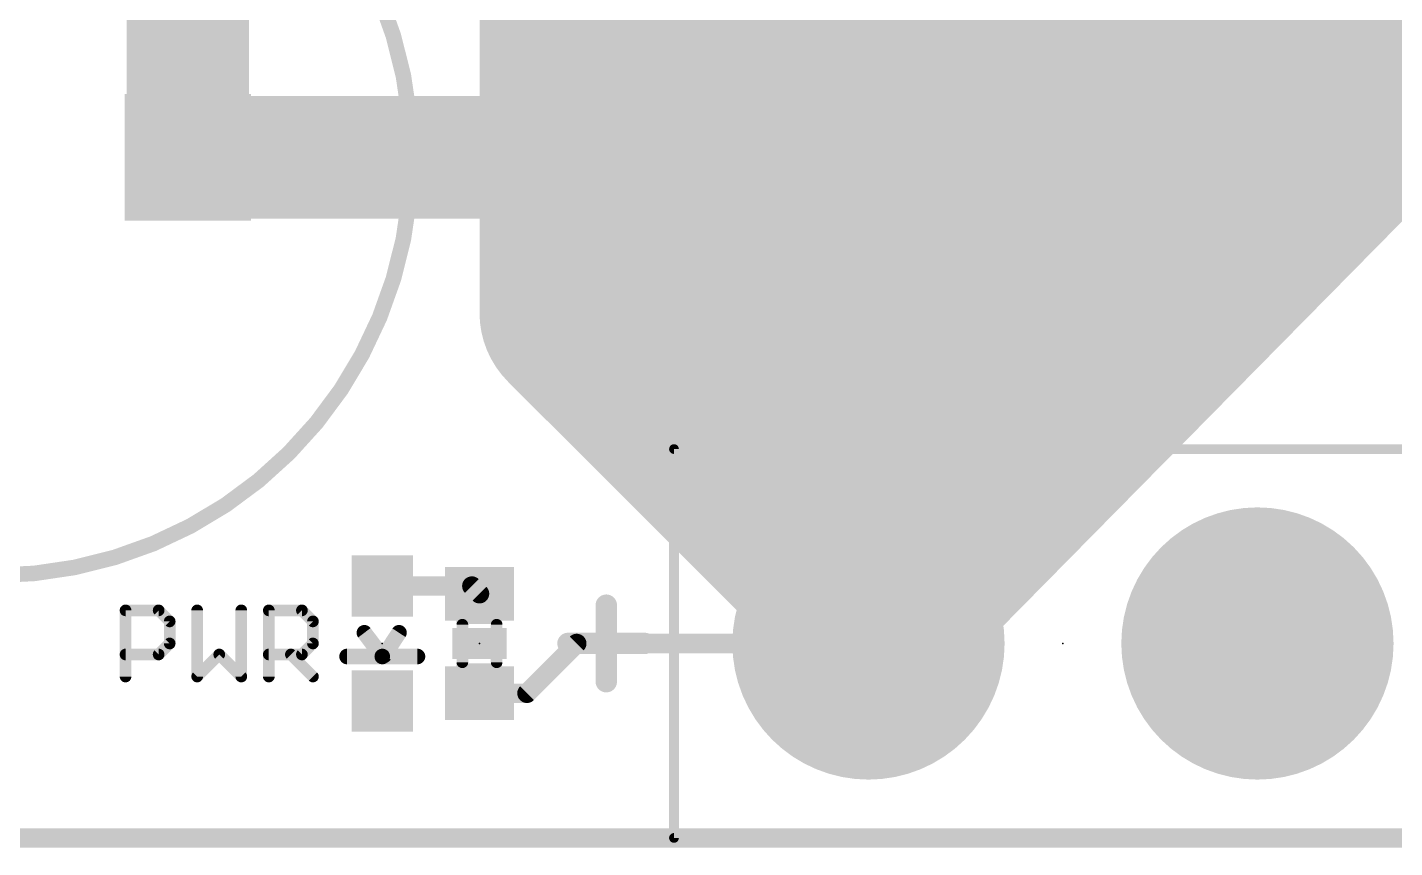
# Model space of a CAD drawing. Extents: x -7.6 to 53.5, y -11.4 to 75.3.
# Drawn here: x 13.14 to 31, y -0.13 to 10.59 of the extents above; entities that cross this region are included whole.
import ezdxf

# ---------------------------------------------------------------- set-up
doc = ezdxf.new("R2010")
doc.units = 0
for name, color, linetype in [('1', 12, 'CONTINUOUS'), ('16', 132, 'CONTINUOUS'), ('17', 110, 'CONTINUOUS'), ('18', 110, 'CONTINUOUS'), ('20', 53, 'CONTINUOUS'), ('21', 41, 'CONTINUOUS'), ('23', 53, 'CONTINUOUS'), ('51', 53, 'CONTINUOUS')]:
    doc.layers.add(name, color=color, linetype=linetype)

# ---------------------------------------------------------------- blocks, each defined once
blk = doc.blocks.new('SQUAREP')
blk.add_solid([(-0.5, -0.5), (0.5, -0.5), (-0.5, 0.5), (0.5, 0.5)])
blk = doc.blocks.new('ROUNDP')
at = {"const_width": 0.5}
blk.add_lwpolyline([(0, -0.25, 1), (0, 0.25, 1), (0, -0.25)], format="xyb", dxfattribs=at)
blk = doc.blocks.new('RECT')
blk.add_solid([(-0.5, -0.5), (0.5, -0.5), (-0.5, 0.5), (0.5, 0.5)])
blk = doc.blocks.new('SQUAREV')
blk.add_solid([(-0.5, -0.5), (0.5, -0.5), (-0.5, 0.5), (0.5, 0.5)])

msp = doc.modelspace()

# ---------------------------------------------------------------- linework, layer by layer
at = {"layer": '1'}
for points, const_width in [([(15.24, 8.89), (15.24, 11.43)], 1.6002), ([(26.67, 8.89), (15.24, 8.89)], 1.6002), ([(26.67, 8.89), (38.1, 8.89)], 1.6002), ([(18.95, 3.29), (17.78, 3.29)], 0.254), ([(19.05, 3.19), (18.95, 3.29)], 0.254), ([(19.67, 1.89), (20.32, 2.54)], 0.254), ([(20.32, 2.54), (24.13, 2.54)], 0.254), ([(19.05, 1.89), (19.67, 1.89)], 0.254), ([(38.1, 0), (5.08, 0)], 0.2032)]:
    msp.add_lwpolyline(points, dxfattribs=dict(at, const_width=const_width))
for points, const_width in [([(15.24, 9.2901, 1), (15.24, 8.49)], 0.8001), ([(26.67, 9.2901, 1), (26.67, 8.49)], 0.8001), ([(26.67, 8.49, 1), (26.67, 9.2901)], 0.8001), ([(14.8399, 8.89, 1), (15.6401, 8.89)], 0.8001), ([(17.78, 3.3535, 1), (17.78, 3.2265)], 0.127), ([(18.9949, 3.3349, 1), (18.9051, 3.2451)], 0.127), ([(18.95, 3.2265, 1), (18.95, 3.3535)], 0.127), ([(19.0051, 3.1451, 1), (19.0949, 3.2349)], 0.127), ([(20.32, 2.6035, 1), (20.32, 2.4765)], 0.127), ([(20.3649, 2.4951, 1), (20.2751, 2.5849)], 0.127), ([(24.13, 2.4765, 1), (24.13, 2.6035)], 0.127), ([(19.05, 1.9535, 1), (19.05, 1.8265)], 0.127), ([(19.6251, 1.9349, 1), (19.7149, 1.8451)], 0.127), ([(19.67, 1.8265, 1), (19.67, 1.9535)], 0.127)]:
    msp.add_lwpolyline(points, format="xyb", dxfattribs=dict(at, const_width=const_width))
at = {"layer": '16'}
for points, const_width in [([(20.32, 6.985), (20.32, 38.608)], 2.54), ([(26.67, 12.7), (26.67, 32.004)], 11.43), ([(26.67, 10.16), (26.67, 12.7)], 6.4516), ([(24.13, 7.62), (26.67, 10.16)], 6.858), ([(24.13, 2.794), (33.02, 11.811)], 2.54), ([(26.67, 10.16), (26.67, 8.89)], 0.508), ([(20.32, 8.763), (21.59, 10.033)], 0.508), ([(21.59, 10.033), (21.463, 10.033)], 0.508), ([(21.59, 10.033), (21.717, 10.033)], 0.508), ([(20.32, 6.985), (20.32, 8.763)], 0.508), ([(24.13, 3.048), (24.13, 7.62)], 1.6002), ([(24.13, 3.048), (20.32, 6.858)], 2.54), ([(20.32, 6.858), (20.32, 6.985)], 0.254), ([(24.13, 2.794), (24.13, 3.048)], 2.54), ([(24.13, 2.54), (24.13, 2.794)], 2.54), ([(38.1, 0), (5.08, 0)], 0.2032)]:
    msp.add_lwpolyline(points, dxfattribs=dict(at, const_width=const_width))
for points, const_width in [([(23.8125, 12.7, 1), (29.5275, 12.7)], 5.715), ([(27.8823, 8.9477, 1), (25.4577, 11.3723)], 3.429), ([(25.0571, 10.16, 1), (28.2829, 10.16)], 3.2258), ([(22.9177, 8.8323, 1), (25.3423, 6.4077)], 3.429), ([(26.797, 10.16, 1), (26.543, 10.16)], 0.254), ([(21.463, 10.16, 1), (21.463, 9.906)], 0.254), ([(21.59, 10.16, 1), (21.59, 9.906)], 0.254), ([(21.6798, 9.9432, 1), (21.5002, 10.1228)], 0.254), ([(21.59, 9.906, 1), (21.59, 10.16)], 0.254), ([(21.717, 9.906, 1), (21.717, 10.16)], 0.254), ([(20.447, 8.763, 1), (20.193, 8.763)], 0.254), ([(20.2302, 8.8528, 1), (20.4098, 8.6732)], 0.254), ([(26.543, 8.89, 1), (26.797, 8.89)], 0.254), ([(24.5301, 7.62, 1), (23.73, 7.62)], 0.8001), ([(20.769, 7.307, 1), (19.871, 6.409)], 1.27), ([(19.685, 6.985, 1), (20.955, 6.985)], 1.27), ([(20.193, 6.985, 1), (20.447, 6.985)], 0.254), ([(20.3835, 6.985, 1), (20.2565, 6.985)], 0.127), ([(20.2565, 6.858, 1), (20.3835, 6.858)], 0.127), ([(24.765, 3.048, 1), (23.495, 3.048)], 1.27), ([(23.681, 2.599, 1), (24.579, 3.497)], 1.27), ([(24.765, 2.794, 1), (23.495, 2.794)], 1.27), ([(23.6778, 3.2398, 1), (24.5822, 2.3482)], 1.27), ([(23.495, 2.794, 1), (24.765, 2.794)], 1.27), ([(23.73, 3.048, 1), (24.5301, 3.048)], 0.8001), ([(23.495, 2.54, 1), (24.765, 2.54)], 1.27)]:
    msp.add_lwpolyline(points, format="xyb", dxfattribs=dict(at, const_width=const_width))
at = {"layer": '20', "const_width": 0.2032}
msp.add_lwpolyline([(5.08, 0), (38.1, 0)], dxfattribs=at)
at = {"layer": '21'}
for points, const_width in [([(12.7, 3.429, 1), (12.7, 14.351, 1), (12.7, 3.429)], 0.2032), ([(21.6217, 5.08, 1), (21.5583, 5.08)], 0.0635), ([(21.59, 5.1117, 1), (21.59, 5.0483)], 0.0635), ([(14.4653, 2.9725, 1), (14.3891, 2.9725)], 0.0762), ([(14.4272, 3.0106, 1), (14.4272, 2.9344)], 0.0762), ([(14.8863, 2.9995, 1), (14.8324, 2.9456)], 0.0762), ([(14.8594, 2.9344, 1), (14.8594, 3.0106)], 0.0762), ([(15.4008, 2.9725, 1), (15.3246, 2.9725)], 0.0762), ([(15.977, 2.9725, 1), (15.9008, 2.9725)], 0.0762), ([(16.3363, 2.9725, 1), (16.2601, 2.9725)], 0.0762), ([(16.2982, 3.0106, 1), (16.2982, 2.9344)], 0.0762), ([(16.7573, 2.9995, 1), (16.7035, 2.9456)], 0.0762), ([(16.7304, 2.9344, 1), (16.7304, 3.0106)], 0.0762), ([(20.7755, 3.0406, 1), (20.6358, 3.0406)], 0.1397), ([(15.0415, 2.8285, 1), (14.9653, 2.8285)], 0.0762), ([(14.9765, 2.8015, 1), (15.0304, 2.8554)], 0.0762), ([(16.9126, 2.8285, 1), (16.8364, 2.8285)], 0.0762), ([(16.8475, 2.8015, 1), (16.9014, 2.8554)], 0.0762), ([(17.5868, 2.7106, 1), (17.5056, 2.6494)], 0.1016), ([(18.0409, 2.6522, 1), (17.9559, 2.7078)], 0.1016), ([(20.2057, 2.6105, 1), (20.2057, 2.4708)], 0.1397), ([(21.2056, 2.4708, 1), (21.2056, 2.6105)], 0.1397), ([(14.9653, 2.5404, 1), (15.0415, 2.5404)], 0.0762), ([(15.0304, 2.5134, 1), (14.9765, 2.5673)], 0.0762), ([(16.8364, 2.5404, 1), (16.9126, 2.5404)], 0.0762), ([(16.9014, 2.5134, 1), (16.8475, 2.5673)], 0.0762), ([(14.4272, 2.4344, 1), (14.4272, 2.3582)], 0.0762), ([(14.8324, 2.4233, 1), (14.8863, 2.3694)], 0.0762), ([(14.8594, 2.3582, 1), (14.8594, 2.4344)], 0.0762), ([(15.6778, 2.4233, 1), (15.6239, 2.3694)], 0.0762), ([(15.6778, 2.3694, 1), (15.6239, 2.4233)], 0.0762), ([(16.2982, 2.4344, 1), (16.2982, 2.3582)], 0.0762), ([(16.6133, 2.4233, 1), (16.5594, 2.3694)], 0.0762), ([(16.7035, 2.4233, 1), (16.7573, 2.3694)], 0.0762), ([(16.7304, 2.3582, 1), (16.7304, 2.4344)], 0.0762), ([(17.32, 2.4208, 1), (17.32, 2.3192)], 0.1016), ([(17.78, 2.4208, 1), (17.78, 2.3192)], 0.1016), ([(17.7394, 2.3394, 1), (17.8206, 2.4006)], 0.1016), ([(17.7629, 2.4132, 1), (17.8479, 2.3576)], 0.1016), ([(17.78, 2.3192, 1), (17.78, 2.4208)], 0.1016), ([(18.24, 2.3192, 1), (18.24, 2.4208)], 0.1016), ([(14.3891, 2.1082, 1), (14.4653, 2.1082)], 0.0762), ([(15.3246, 2.1082, 1), (15.4008, 2.1082)], 0.0762), ([(15.3358, 2.1351, 1), (15.3897, 2.0813)], 0.0762), ([(15.9008, 2.1082, 1), (15.977, 2.1082)], 0.0762), ([(15.912, 2.0813, 1), (15.9659, 2.1351)], 0.0762), ([(16.2601, 2.1082, 1), (16.3363, 2.1082)], 0.0762), ([(16.8475, 2.0813, 1), (16.9014, 2.1351)], 0.0762), ([(20.6358, 2.0407, 1), (20.7755, 2.0407)], 0.1397), ([(21.59, 0.0318, 1), (21.59, -0.0318)], 0.0635), ([(21.5583, 0, 1), (21.6217, 0)], 0.0635)]:
    msp.add_lwpolyline(points, format="xyb", dxfattribs=dict(at, const_width=const_width))
for points, const_width in [([(21.59, 5.08), (21.59, 0)], 0.127), ([(31.75, 5.08), (21.59, 5.08)], 0.127), ([(14.4272, 2.1082), (14.4272, 2.9725)], 0.1524), ([(14.4272, 2.9725), (14.8594, 2.9725)], 0.1524), ([(14.8594, 2.9725), (15.0034, 2.8285)], 0.1524), ([(15.3627, 2.9725), (15.3627, 2.1082)], 0.1524), ([(15.9389, 2.1082), (15.9389, 2.9725)], 0.1524), ([(16.2982, 2.1082), (16.2982, 2.9725)], 0.1524), ([(16.2982, 2.9725), (16.7304, 2.9725)], 0.1524), ([(16.7304, 2.9725), (16.8745, 2.8285)], 0.1524), ([(20.7057, 3.0406), (20.7057, 2.0407)], 0.2794), ([(15.0034, 2.8285), (15.0034, 2.5404)], 0.1524), ([(16.8745, 2.8285), (16.8745, 2.5404)], 0.1524), ([(17.78, 2.37), (17.5462, 2.68)], 0.2032), ([(17.8054, 2.3854), (17.9984, 2.68)], 0.2032), ([(20.2057, 2.5406), (21.2056, 2.5406)], 0.2794), ([(15.0034, 2.5404), (14.8594, 2.3963)], 0.1524), ([(16.8745, 2.5404), (16.7304, 2.3963)], 0.1524), ([(14.8594, 2.3963), (14.4272, 2.3963)], 0.1524), ([(15.3627, 2.1082), (15.6508, 2.3963)], 0.1524), ([(15.6508, 2.3963), (15.9389, 2.1082)], 0.1524), ([(16.7304, 2.3963), (16.2982, 2.3963)], 0.1524), ([(16.5863, 2.3963), (16.8745, 2.1082)], 0.1524), ([(17.32, 2.37), (17.78, 2.37)], 0.2032), ([(18.24, 2.37), (17.78, 2.37)], 0.2032), ([(21.59, 0), (31.75, 0)], 0.127)]:
    msp.add_lwpolyline(points, dxfattribs=dict(at, const_width=const_width))
at = {"layer": '23'}
for p in [(17.78, 2.54), (19.05, 2.54), (26.67, 2.54)]:
    msp.add_point(p, dxfattribs=at)
at = {"layer": '51'}
for points, const_width in [([(18.826, 2.295), (18.826, 2.785)], 0.1524), ([(19.274, 2.785), (19.274, 2.295)], 0.1524), ([(5.08, 0), (38.1, 0)], 0.254)]:
    msp.add_lwpolyline(points, dxfattribs=dict(at, const_width=const_width))
at = {"layer": '51', "const_width": 0.0762}
for points in [[(18.8641, 2.785, 1), (18.7879, 2.785)], [(19.3121, 2.785, 1), (19.2359, 2.785)], [(18.7879, 2.295, 1), (18.8641, 2.295)], [(19.2359, 2.295, 1), (19.3121, 2.295)]]:
    msp.add_lwpolyline(points, format="xyb", dxfattribs=at)

# ---------------------------------------------------------------- block references
at = {"layer": '1'}
for p, xscale, yscale, rotation in [((17.78, 3.29), 0.8, 0.8, 180), ((19.05, 3.19), 0.7, 0.9, 270), ((17.78, 1.79), 0.8, 0.8, 180), ((19.05, 1.89), 0.7, 0.9, 270)]:
    msp.add_blockref('RECT', p, dxfattribs=dict(at, xscale=xscale, yscale=yscale, rotation=rotation))
at = {"layer": '17'}
for name, p, xscale, yscale in [('SQUAREP', (15.24, 8.89), 1.651, 1.651), ('SQUAREP', (15.24, 8.89), 1.651, 1.651), ('ROUNDP', (24.13, 2.54), 3.556, 3.556), ('ROUNDP', (24.13, 2.54), 3.556, 3.556), ('ROUNDP', (29.21, 2.54), 3.556, 3.556), ('ROUNDP', (29.21, 2.54), 3.556, 3.556)]:
    msp.add_blockref(name, p, dxfattribs=dict(at, xscale=xscale, yscale=yscale))
at = {"layer": '18', "xscale": 1.651, "yscale": 1.651}
msp.add_blockref('SQUAREV', (26.67, 8.89), dxfattribs=at)
msp.add_blockref('SQUAREV', (26.67, 8.89), dxfattribs=at)
at = {"layer": '21', "xscale": 0.4064, "yscale": 0.7112, "rotation": 270}
msp.add_blockref('RECT', (19.05, 2.54), dxfattribs=at)
at = {"layer": '51', "xscale": 0.3, "yscale": 0.5999, "rotation": 270}
for p in [(19.0451, 2.944), (19.0451, 2.1312)]:
    msp.add_blockref('RECT', p, dxfattribs=at)

doc.saveas('drawing.dxf')
